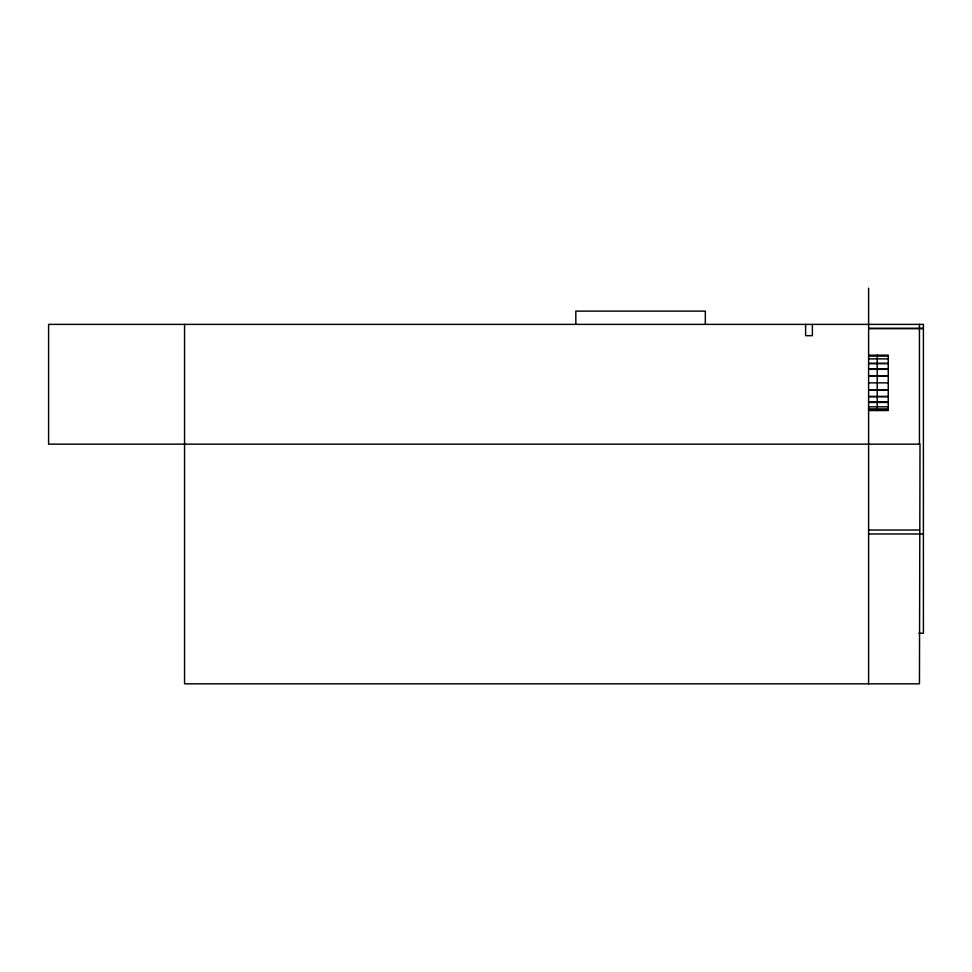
<?xml version="1.0" encoding="UTF-8"?>
<svg xmlns="http://www.w3.org/2000/svg" width="972" height="972" viewBox="0 0 972 972"><rect width="100%" height="100%" fill="white"/><g stroke="black" fill="none" stroke-linecap="round" stroke-linejoin="round"><path stroke-width="1.46" d="M869.041 328.342L923.4 328.342M868.604 328.621L923.4 328.621M868.604 355.169L888.238 355.169L888.238 410.536L868.604 410.536M868.604 356.117L888.238 356.117M868.604 358.875L888.238 358.875M868.604 363.273L888.238 363.273M868.604 363.686L888.238 363.686M868.604 369.008L888.238 369.008M868.604 369.299L888.238 369.299M868.604 375.69L888.238 375.69M868.604 375.836L888.238 375.836M868.604 382.859L888.238 382.859M868.604 389.869L888.238 389.869M868.604 390.015L888.238 390.015M868.604 396.418L888.238 396.418M868.604 396.698L888.238 396.698M868.604 402.031L888.238 402.031M868.604 402.432L888.238 402.432M868.604 406.831L888.238 406.831M868.604 409.042L888.238 409.042M868.604 409.601L888.238 409.601M868.604 409.977L888.238 409.977M868.604 530.019L919.451 530.019M868.604 533.98L923.4 533.98M918.856 633.258L923.4 633.258L923.4 324.381L48.6 324.381L48.6 444.155L920.01 444.155L919.451 683.826L184.559 683.826L184.559 324.381M919.451 324.381L919.451 444.155M877.218 355.169L877.218 410.536M868.604 288.174L868.604 683.826M812.385 324.381L812.385 335.68L805.606 335.68L805.606 324.381M705.332 324.381L705.332 311.113L575.825 311.113L575.825 324.381"/></g></svg>
